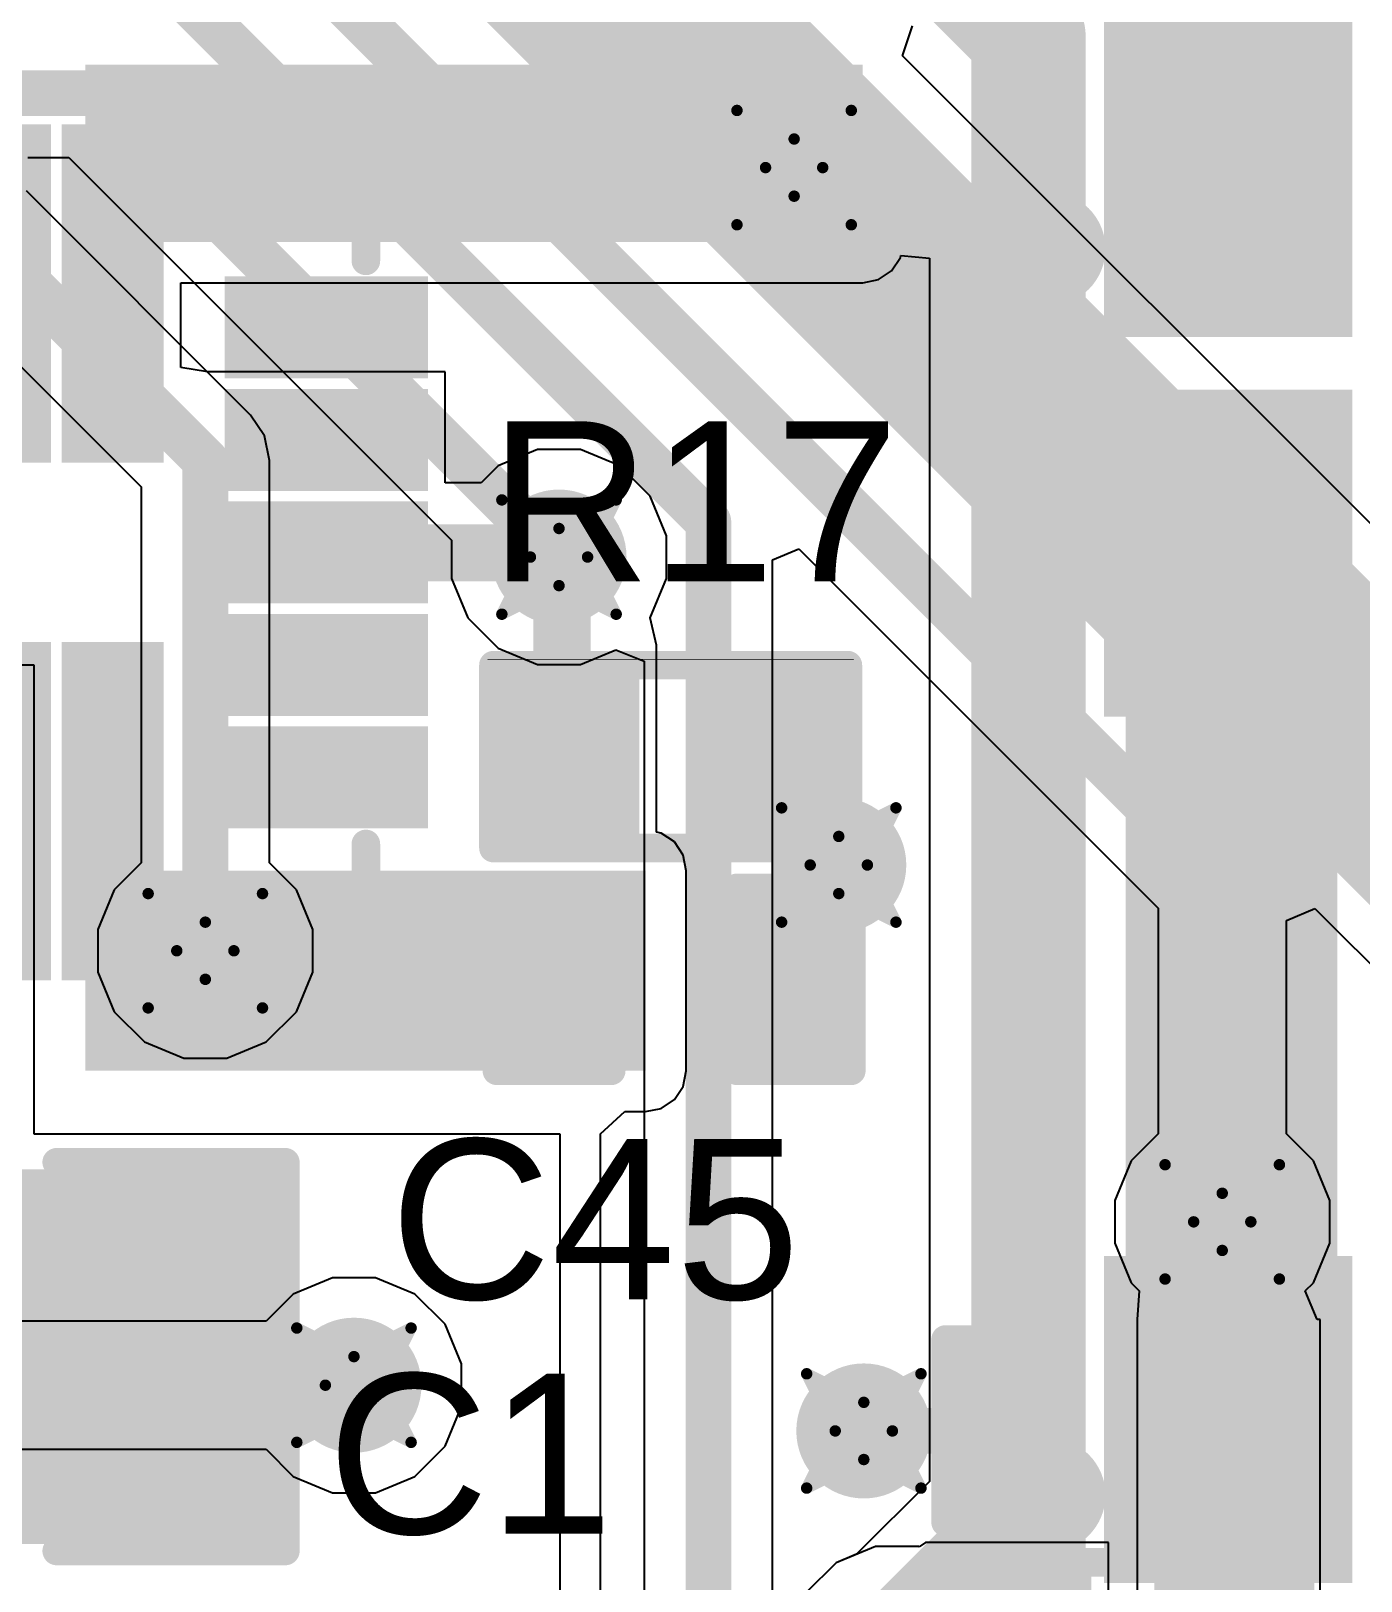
# Model space of a CAD drawing. Header units: inches. Extents: x -8 to 386, y -12 to 64.
# Drawn here: x 25.82 to 31.73, y 7.87 to 14.75 of the extents above; entities that cross this region are included whole.
import ezdxf

# ---------------------------------------------------------------- set-up
doc = ezdxf.new("R2010")
doc.units = ezdxf.units.IN
for name, color, linetype in [('Board_outline', 216, 'Continuous'), ('Bottom Layer', 5, 'Continuous'), ('Bottom Overlay', 54, 'Continuous'), ('Bottom Paste', 16, 'Continuous'), ('Bottom Solder', 6, 'Continuous'), ('Drill Drawing', 1, 'Continuous'), ('Top Layer', 1, 'Continuous'), ('Top Overlay', 2, 'Continuous'), ('Top Paste', 8, 'Continuous'), ('Top Solder', 216, 'Continuous'), ('Via Holes', 16, 'Continuous')]:
    doc.layers.add(name, color=color, linetype=linetype)
doc.styles.add('Arial', font='', dxfattribs={"height": 0.2})
doc.styles.get('Arial').set_extended_font_data('Arial')

msp = doc.modelspace()

# ---------------------------------------------------------------- hatches: boundary and pattern name
at = {"layer": 'Bottom Layer'}
h = msp.add_hatch(color=5, dxfattribs=at)
edge = h.paths.add_edge_path()
edge.add_arc((29.21, 14.1478), 0.3, 0, 360)
h = msp.add_hatch(color=5, dxfattribs=at)
edge = h.paths.add_edge_path()
edge.add_arc((28.1653, 12.4173), 0.3, 0, 360)
h = msp.add_hatch(color=5, dxfattribs=at)
edge = h.paths.add_edge_path()
edge.add_arc((29.4084, 11.049), 0.3, 0, 360)
h = msp.add_hatch(color=5, dxfattribs=at)
edge = h.paths.add_edge_path()
edge.add_arc((26.5938, 10.668), 0.3, 0, 360)
h = msp.add_hatch(color=5, dxfattribs=at)
edge = h.paths.add_edge_path()
edge.add_arc((31.1122, 9.4634), 0.3, 0, 360)
h = msp.add_hatch(color=5, dxfattribs=at)
edge = h.paths.add_edge_path()
edge.add_arc((27.2542, 8.7376), 0.3, 0, 360)
h = msp.add_hatch(color=5, dxfattribs=at)
edge = h.paths.add_edge_path()
edge.add_arc((29.5196, 8.5344), 0.3, 0, 360)
for points in [[(29.972, 8.2169), (29.972, 8.8519), (30.4292, 8.8519), (30.4292, 8.2169)], [(30.9118, 8.2169), (30.9118, 8.8519), (31.369, 8.8519), (31.369, 8.2169)]]:
    msp.add_hatch(color=5, dxfattribs=at).paths.add_polyline_path(points)
at = {"layer": 'Bottom Paste'}
for points in [[(29.972, 8.2169), (29.972, 8.8519), (30.4292, 8.8519), (30.4292, 8.2169)], [(30.9118, 8.2169), (30.9118, 8.8519), (31.369, 8.8519), (31.369, 8.2169)]]:
    msp.add_hatch(color=16, dxfattribs=at).paths.add_polyline_path(points)
at = {"layer": 'Bottom Solder'}
for points in [[(29.912, 8.1569), (29.912, 8.9119), (30.4892, 8.9119), (30.4892, 8.1569)], [(30.8518, 8.1569), (30.8518, 8.9119), (31.429, 8.9119), (31.429, 8.1569)], [(29.8704, 7.1247), (29.8704, 7.9629), (30.5308, 7.9629), (30.5308, 7.1247)], [(30.8102, 7.1247), (30.8102, 7.9629), (31.4706, 7.9629), (31.4706, 7.1247)]]:
    msp.add_hatch(color=6, dxfattribs=at).paths.add_polyline_path(points)
at = {"layer": 'Top Layer'}
for points in [[(30.6832, 13.4874), (31.623, 13.4874), (31.623, 18.5928), (30.6832, 18.5928)], [(30.689, 13.4974), (30.689, 14.7474), (31.589, 14.7474), (31.589, 13.4974)], [(26.0604, 13.8176), (29.5148, 13.8176), (29.5148, 14.605), (26.0604, 14.605)], [(26.0566, 12.938), (26.0566, 14.238), (26.3066, 14.238), (26.3066, 12.938)], [(27.4816, 13.313), (26.7816, 13.313), (26.7816, 13.563), (27.4816, 13.563)], [(27.4816, 12.813), (26.7816, 12.813), (26.7816, 13.063), (27.4816, 13.063)], [(30.6832, 7.9248), (31.623, 7.9248), (31.623, 13.0556), (30.6832, 13.0556)], [(30.689, 11.8102), (30.689, 13.0602), (31.589, 13.0602), (31.589, 11.8102)], [(27.4816, 12.313), (26.7816, 12.313), (26.7816, 12.563), (27.4816, 12.563)], [(27.4816, 11.813), (26.7816, 11.813), (26.7816, 12.063), (27.4816, 12.063)], [(26.0566, 10.638), (26.0566, 11.938), (26.3066, 11.938), (26.3066, 10.638)], [(28.4201, 11.8481), (28.4201, 11.2131), (27.9629, 11.2131), (27.9629, 11.8481)], [(29.3599, 11.8481), (29.3599, 11.2131), (28.9027, 11.2131), (28.9027, 11.8481)], [(27.4816, 11.313), (26.7816, 11.313), (26.7816, 11.563), (27.4816, 11.563)], [(26.0604, 10.1346), (28.5496, 10.1346), (28.5496, 11.0236), (26.0604, 11.0236)], [(27.9781, 10.2235), (27.9781, 10.8585), (28.4353, 10.8585), (28.4353, 10.2235)], [(28.9179, 10.2235), (28.9179, 10.8585), (29.3751, 10.8585), (29.3751, 10.2235)], [(26.8478, 8.1026), (25.8318, 8.1026), (25.8318, 9.6266), (26.8478, 9.6266)], [(30.689, 7.9602), (30.689, 9.2102), (31.589, 9.2102), (31.589, 7.9602)]]:
    msp.add_hatch(color=1, dxfattribs=at).paths.add_polyline_path(points)
h = msp.add_hatch(color=1, dxfattribs=at)
edge = h.paths.add_edge_path()
edge.add_arc((29.21, 14.1478), 0.3, 0, 360)
h = msp.add_hatch(color=1, dxfattribs=at)
edge = h.paths.add_edge_path()
edge.add_arc((28.1653, 12.4173), 0.3, 0, 360)
h = msp.add_hatch(color=1, dxfattribs=at)
edge = h.paths.add_edge_path()
edge.add_arc((29.4084, 11.049), 0.3, 0, 360)
h = msp.add_hatch(color=1, dxfattribs=at)
edge = h.paths.add_edge_path()
edge.add_arc((26.5938, 10.668), 0.3, 0, 360)
h = msp.add_hatch(color=1, dxfattribs=at)
edge = h.paths.add_edge_path()
edge.add_arc((31.1122, 9.4634), 0.3, 0, 360)
h = msp.add_hatch(color=1, dxfattribs=at)
edge = h.paths.add_edge_path()
edge.add_arc((27.2542, 8.7376), 0.3, 0, 360)
h = msp.add_hatch(color=1, dxfattribs=at)
edge = h.paths.add_edge_path()
edge.add_arc((29.5196, 8.5344), 0.3, 0, 360)
at = {"layer": 'Top Paste'}
for points in [[(30.689, 13.4974), (30.689, 14.7474), (31.589, 14.7474), (31.589, 13.4974)], [(26.0566, 12.938), (26.0566, 14.238), (26.3066, 14.238), (26.3066, 12.938)], [(27.4816, 13.313), (26.7816, 13.313), (26.7816, 13.563), (27.4816, 13.563)], [(27.4816, 12.813), (26.7816, 12.813), (26.7816, 13.063), (27.4816, 13.063)], [(30.689, 11.8102), (30.689, 13.0602), (31.589, 13.0602), (31.589, 11.8102)], [(27.4816, 12.313), (26.7816, 12.313), (26.7816, 12.563), (27.4816, 12.563)], [(27.4816, 11.813), (26.7816, 11.813), (26.7816, 12.063), (27.4816, 12.063)], [(26.0566, 10.638), (26.0566, 11.938), (26.3066, 11.938), (26.3066, 10.638)], [(28.4201, 11.8481), (28.4201, 11.2131), (27.9629, 11.2131), (27.9629, 11.8481)], [(29.3599, 11.8481), (29.3599, 11.2131), (28.9027, 11.2131), (28.9027, 11.8481)], [(27.4816, 11.313), (26.7816, 11.313), (26.7816, 11.563), (27.4816, 11.563)], [(27.9781, 10.2235), (27.9781, 10.8585), (28.4353, 10.8585), (28.4353, 10.2235)], [(28.9179, 10.2235), (28.9179, 10.8585), (29.3751, 10.8585), (29.3751, 10.2235)], [(26.8478, 8.1026), (25.8318, 8.1026), (25.8318, 9.6266), (26.8478, 9.6266)], [(30.689, 7.9602), (30.689, 9.2102), (31.589, 9.2102), (31.589, 7.9602)]]:
    msp.add_hatch(color=8, dxfattribs=at).paths.add_polyline_path(points)
at = {"layer": 'Top Solder'}
for points in [[(30.5874, 13.3958), (30.5874, 14.849), (31.6906, 14.849), (31.6906, 13.3958)], [(25.455, 12.8364), (25.455, 14.3396), (25.9082, 14.3396), (25.9082, 12.8364)], [(25.955, 12.8364), (25.955, 14.3396), (26.4082, 14.3396), (26.4082, 12.8364)], [(27.5832, 13.2114), (26.68, 13.2114), (26.68, 13.6646), (27.5832, 13.6646)], [(27.5832, 12.7114), (26.68, 12.7114), (26.68, 13.1646), (27.5832, 13.1646)], [(30.5874, 11.7086), (30.5874, 13.1618), (31.6906, 13.1618), (31.6906, 11.7086)], [(27.5832, 12.2114), (26.68, 12.2114), (26.68, 12.6646), (27.5832, 12.6646)], [(27.5832, 11.7114), (26.68, 11.7114), (26.68, 12.1646), (27.5832, 12.1646)], [(25.455, 10.5364), (25.455, 12.0396), (25.9082, 12.0396), (25.9082, 10.5364)], [(25.955, 10.5364), (25.955, 12.0396), (26.4082, 12.0396), (26.4082, 10.5364)], [(28.5217, 11.9497), (28.5217, 11.1115), (27.8613, 11.1115), (27.8613, 11.9497)], [(29.4615, 11.9497), (29.4615, 11.1115), (28.8011, 11.1115), (28.8011, 11.9497)], [(27.5832, 11.2114), (26.68, 11.2114), (26.68, 11.6646), (27.5832, 11.6646)], [(27.9181, 10.1635), (27.9181, 10.9185), (28.4953, 10.9185), (28.4953, 10.1635)], [(28.8579, 10.1635), (28.8579, 10.9185), (29.4351, 10.9185), (29.4351, 10.1635)], [(26.9178, 8.0326), (25.7618, 8.0326), (25.7618, 9.6966), (26.9178, 9.6966)], [(30.5874, 7.8586), (30.5874, 9.3118), (31.6906, 9.3118), (31.6906, 7.8586)]]:
    msp.add_hatch(color=216, dxfattribs=at).paths.add_polyline_path(points)
at = {"layer": 'Via Holes'}
h = msp.add_hatch(color=7, dxfattribs=at)
edge = h.paths.add_edge_path()
edge.add_arc((29.21, 14.1478), 0.15, 0, 360)
h = msp.add_hatch(color=7, dxfattribs=at)
edge = h.paths.add_edge_path()
edge.add_arc((28.1653, 12.4173), 0.15, 0, 360)
h = msp.add_hatch(color=7, dxfattribs=at)
edge = h.paths.add_edge_path()
edge.add_arc((29.4084, 11.049), 0.15, 0, 360)
h = msp.add_hatch(color=7, dxfattribs=at)
edge = h.paths.add_edge_path()
edge.add_arc((26.5938, 10.668), 0.15, 0, 360)
h = msp.add_hatch(color=7, dxfattribs=at)
edge = h.paths.add_edge_path()
edge.add_arc((31.1122, 9.4634), 0.15, 0, 360)
h = msp.add_hatch(color=7, dxfattribs=at)
edge = h.paths.add_edge_path()
edge.add_arc((27.2542, 8.7376), 0.15, 0, 360)
h = msp.add_hatch(color=7, dxfattribs=at)
edge = h.paths.add_edge_path()
edge.add_arc((29.5196, 8.5344), 0.15, 0, 360)

# ---------------------------------------------------------------- linework, layer by layer
at = {"layer": 'Board_outline'}
msp.add_lwpolyline([(37.5368, 13.3604, 0.254, 0.254, 1), (-7.4632, 13.3604, 0.254, 0.254, 1)], format="xyseb", close=True, dxfattribs=at)
at = {"layer": 'Bottom Layer'}
for p, q in [((29.6914, 14.6447), (29.7365, 14.7772)), ((29.6991, 14.6369), (29.6914, 14.6447)), ((33.1184, 11.2177), (29.6991, 14.6369)), ((29.6991, 14.6369), (29.6991, 14.6369)), ((25.8053, 14.1931), (25.9866, 14.1931)), ((25.9866, 14.1931), (27.6875, 12.4922)), ((26.7952, 13.0484), (25.7992, 14.0444)), ((25.4798, 13.5581), (26.3089, 12.729)), ((26.857, 12.956), (26.7952, 13.0484)), ((26.7952, 13.0484), (26.7952, 13.0484)), ((26.8787, 12.847), (26.857, 12.956)), ((26.8787, 11.0588), (26.8787, 12.847)), ((26.3089, 12.729), (26.3089, 11.0588)), ((27.6875, 12.4922), (27.6875, 12.3223)), ((29.1139, 12.4051), (29.2312, 12.4537)), ((29.1139, 7.7884), (29.1139, 12.4051)), ((29.2312, 12.4537), (30.8273, 10.8576)), ((27.6875, 12.3223), (27.7602, 12.1467)), ((27.7602, 12.1467), (27.8947, 12.0122)), ((27.8947, 12.0122), (28.0703, 11.9395)), ((28.2603, 11.9395), (28.4171, 12.0044)), ((28.4171, 12.0044), (28.5441, 11.9545)), ((28.0703, 11.9395), (28.2603, 11.9395)), ((28.5441, 11.9545), (28.5441, 6.9948)), ((26.3089, 11.0588), (26.1887, 10.9387)), ((26.9989, 10.9387), (26.8787, 11.0588)), ((26.1887, 10.9387), (26.116, 10.763)), ((27.0716, 10.763), (26.9989, 10.9387)), ((30.8273, 10.8576), (30.8273, 9.8542)), ((31.3971, 10.8029), (31.5241, 10.8555)), ((31.5241, 10.8555), (31.9375, 10.442)), ((26.116, 10.763), (26.116, 10.573)), ((27.0716, 10.573), (27.0716, 10.763)), ((31.3971, 9.8542), (31.3971, 10.8029)), ((26.116, 10.573), (26.1887, 10.3973)), ((26.9989, 10.3973), (27.0716, 10.573)), ((26.1887, 10.3973), (26.3231, 10.2629)), ((26.8645, 10.2629), (26.9989, 10.3973)), ((26.3231, 10.2629), (26.4988, 10.1902)), ((26.6888, 10.1902), (26.8645, 10.2629)), ((26.4988, 10.1902), (26.6888, 10.1902)), ((30.8273, 9.8542), (30.7071, 9.7341)), ((31.5173, 9.7341), (31.3971, 9.8542)), ((30.7071, 9.7341), (30.6344, 9.5584)), ((31.59, 9.5584), (31.5173, 9.7341)), ((30.6344, 9.5584), (30.6344, 9.3684)), ((31.59, 9.3684), (31.59, 9.5584)), ((30.6344, 9.3684), (30.7071, 9.1928)), ((31.5173, 9.1928), (31.59, 9.3684)), ((27.1592, 9.2154), (26.9835, 9.1427)), ((27.3492, 9.2154), (27.1592, 9.2154)), ((27.5249, 9.1427), (27.3492, 9.2154)), ((30.7071, 9.1928), (30.7432, 9.1567)), ((31.4812, 9.1567), (31.5173, 9.1928)), ((26.9835, 9.1427), (26.8634, 9.0225)), ((27.6593, 9.0083), (27.5249, 9.1427)), ((30.7432, 9.1567), (30.734, 9.0297)), ((31.5338, 9.0297), (31.4812, 9.1567)), ((26.8634, 9.0225), (24.6544, 9.0225)), ((30.734, 9.0297), (30.734, 9.0297)), ((30.734, 9.0297), (30.734, 8.0391)), ((31.5468, 9.0297), (31.5338, 9.0297)), ((31.5468, 8.0391), (31.5468, 9.0297)), ((27.732, 8.8326), (27.6593, 9.0083)), ((27.732, 8.6426), (27.732, 8.8326)), ((27.6593, 8.4669), (27.732, 8.6426)), ((24.5364, 8.4527), (26.8634, 8.4527)), ((26.8634, 8.4527), (26.9835, 8.3325)), ((27.5249, 8.3325), (27.6593, 8.4669)), ((26.9835, 8.3325), (27.1592, 8.2598)), ((27.3492, 8.2598), (27.5249, 8.3325)), ((27.1592, 8.2598), (27.3492, 8.2598)), ((29.5722, 8.0216), (29.3965, 7.9489)), ((29.7622, 8.0216), (29.5722, 8.0216)), ((29.7658, 8.0201), (29.7622, 8.0216)), ((29.7942, 8.0391), (29.7658, 8.0201)), ((30.607, 8.0391), (29.7942, 8.0391)), ((29.7942, 8.0391), (29.7942, 8.0391)), ((30.607, 7.0485), (30.607, 8.0391)), ((30.734, 8.0391), (30.734, 7.0485)), ((31.5468, 7.0485), (31.5468, 8.0391)), ((29.3965, 7.9489), (29.2621, 7.8144))]:
    msp.add_line(p, q, dxfattribs=at)
for points in [[(26.8986, 16.4592, 1.016, 1.016, 0), (29.21, 14.1478, 1.016, 1.016, 0)], [(26.3398, 15.748, 0.2032, 0.2032, 0), (31.1122, 10.9756, 0.2032, 0.2032, 0)], [(26.3398, 15.0622, 0.2032, 0.2032, 0), (28.829, 12.573, 0.2032, 0.2032, 0)], [(29.21, 14.1478, 1.016, 1.016, 0), (32.6292, 10.7286, 1.016, 1.016, 0)], [(24.2203, 14.478, 0.2032, 0.2032, 0), (26.1046, 14.478, 0.2032, 0.2032, 0)], [(26.1046, 14.478, 0.2032, 0.2032, 0), (28.1653, 12.4173, 0.2032, 0.2032, 0)], [(25.5978, 13.843, 0.2032, 0.2032, 0), (26.5938, 12.847, 0.2032, 0.2032, 0)], [(26.5938, 10.668, 0.2032, 0.2032, 0), (26.5938, 12.847, 0.2032, 0.2032, 0)], [(28.829, 6.604, 0.2032, 0.2032, 0), (28.829, 12.573, 0.2032, 0.2032, 0)], [(31.1122, 9.4634, 0.2032, 0.2032, 0), (31.1122, 10.9756, 0.2032, 0.2032, 0)], [(31.1404, 8.5344, 0.2032, 0.2032, 0), (31.1404, 9.4634, 0.2032, 0.2032, 0)], [(24.5364, 8.7376, 0.2032, 0.2032, 0), (27.2542, 8.7376, 0.2032, 0.2032, 0)], [(29.5196, 8.5344, 0.2032, 0.2032, 0), (30.2006, 8.5344, 0.2032, 0.2032, 0)], [(31.1404, 7.5438, 0.2032, 0.2032, 0), (31.1404, 8.5344, 0.2032, 0.2032, 0)]]:
    msp.add_lwpolyline(points, format="xyseb", dxfattribs=at)
for points in [[(28.956, 14.1478, 0.508, 0.508, 1), (29.464, 14.1478, 0.508, 0.508, 1)], [(28.956, 14.1478, 0.508, 0.508, 1), (29.464, 14.1478, 0.508, 0.508, 1)], [(26.0538, 14.478, 0.1016, 0.1016, 1), (26.1554, 14.478, 0.1016, 0.1016, 1)], [(26.0538, 14.478, 0.1016, 0.1016, 1), (26.1554, 14.478, 0.1016, 0.1016, 1)], [(26.543, 12.847, 0.1016, 0.1016, 1), (26.6446, 12.847, 0.1016, 0.1016, 1)], [(26.543, 12.847, 0.1016, 0.1016, 1), (26.6446, 12.847, 0.1016, 0.1016, 1)], [(28.7782, 12.573, 0.1016, 0.1016, 1), (28.8798, 12.573, 0.1016, 0.1016, 1)], [(28.7782, 12.573, 0.1016, 0.1016, 1), (28.8798, 12.573, 0.1016, 0.1016, 1)], [(28.1145, 12.4173, 0.1016, 0.1016, 1), (28.2161, 12.4173, 0.1016, 0.1016, 1)], [(31.0614, 10.9756, 0.1016, 0.1016, 1), (31.163, 10.9756, 0.1016, 0.1016, 1)], [(31.0614, 10.9756, 0.1016, 0.1016, 1), (31.163, 10.9756, 0.1016, 0.1016, 1)], [(26.543, 10.668, 0.1016, 0.1016, 1), (26.6446, 10.668, 0.1016, 0.1016, 1)], [(31.0614, 9.4634, 0.1016, 0.1016, 1), (31.163, 9.4634, 0.1016, 0.1016, 1)], [(31.0896, 9.4634, 0.1016, 0.1016, 1), (31.1912, 9.4634, 0.1016, 0.1016, 1)], [(27.2034, 8.7376, 0.1016, 0.1016, 1), (27.305, 8.7376, 0.1016, 0.1016, 1)], [(29.4688, 8.5344, 0.1016, 0.1016, 1), (29.5704, 8.5344, 0.1016, 0.1016, 1)], [(30.1498, 8.5344, 0.1016, 0.1016, 1), (30.2514, 8.5344, 0.1016, 0.1016, 1)], [(31.0896, 8.5344, 0.1016, 0.1016, 1), (31.1912, 8.5344, 0.1016, 0.1016, 1)], [(31.0896, 8.5344, 0.1016, 0.1016, 1), (31.1912, 8.5344, 0.1016, 0.1016, 1)]]:
    msp.add_lwpolyline(points, format="xyseb", close=True, dxfattribs=at)
at = {"layer": 'Bottom Overlay'}
for points in [[(29.8831, 8.9408, 0.127, 0.127, 0), (30.3911, 8.9408, 0.127, 0.127, 0)], [(29.8831, 8.128, 0.127, 0.127, 0), (29.8831, 8.9408, 0.127, 0.127, 0)], [(30.9499, 8.9408, 0.127, 0.127, 0), (31.4579, 8.9408, 0.127, 0.127, 0)], [(31.4579, 8.128, 0.127, 0.127, 0), (31.4579, 8.9408, 0.127, 0.127, 0)], [(29.8831, 8.128, 0.127, 0.127, 0), (30.3911, 8.128, 0.127, 0.127, 0)], [(30.9499, 8.128, 0.127, 0.127, 0), (31.4579, 8.128, 0.127, 0.127, 0)], [(29.8831, 7.9502, 0.127, 0.127, 0), (31.4579, 7.9502, 0.127, 0.127, 0)], [(29.8831, 7.1374, 0.127, 0.127, 0), (29.8831, 7.9502, 0.127, 0.127, 0)], [(31.4579, 7.1374, 0.127, 0.127, 0), (31.4579, 7.9502, 0.127, 0.127, 0)]]:
    msp.add_lwpolyline(points, format="xyseb", dxfattribs=at)
for points in [[(29.8514, 8.9408, 0.0635, 0.0635, 1), (29.9149, 8.9408, 0.0635, 0.0635, 1)], [(29.8514, 8.9408, 0.0635, 0.0635, 1), (29.9149, 8.9408, 0.0635, 0.0635, 1)], [(30.3593, 8.9408, 0.0635, 0.0635, 1), (30.4229, 8.9408, 0.0635, 0.0635, 1)], [(30.9182, 8.9408, 0.0635, 0.0635, 1), (30.9816, 8.9408, 0.0635, 0.0635, 1)], [(31.4261, 8.9408, 0.0635, 0.0635, 1), (31.4897, 8.9408, 0.0635, 0.0635, 1)], [(31.4261, 8.9408, 0.0635, 0.0635, 1), (31.4897, 8.9408, 0.0635, 0.0635, 1)], [(29.8514, 8.128, 0.0635, 0.0635, 1), (29.9149, 8.128, 0.0635, 0.0635, 1)], [(29.8514, 8.128, 0.0635, 0.0635, 1), (29.9149, 8.128, 0.0635, 0.0635, 1)], [(30.3593, 8.128, 0.0635, 0.0635, 1), (30.4229, 8.128, 0.0635, 0.0635, 1)], [(30.9182, 8.128, 0.0635, 0.0635, 1), (30.9816, 8.128, 0.0635, 0.0635, 1)], [(31.4261, 8.128, 0.0635, 0.0635, 1), (31.4897, 8.128, 0.0635, 0.0635, 1)], [(31.4261, 8.128, 0.0635, 0.0635, 1), (31.4897, 8.128, 0.0635, 0.0635, 1)], [(29.8514, 7.9502, 0.0635, 0.0635, 1), (29.9149, 7.9502, 0.0635, 0.0635, 1)], [(29.8514, 7.9502, 0.0635, 0.0635, 1), (29.9149, 7.9502, 0.0635, 0.0635, 1)], [(31.4261, 7.9502, 0.0635, 0.0635, 1), (31.4897, 7.9502, 0.0635, 0.0635, 1)], [(31.4261, 7.9502, 0.0635, 0.0635, 1), (31.4897, 7.9502, 0.0635, 0.0635, 1)]]:
    msp.add_lwpolyline(points, format="xyseb", close=True, dxfattribs=at)
at = {"layer": 'Drill Drawing'}
for points in [[(28.956, 14.4018, 0.0508, 0.0508, 0), (29.21, 14.2748, 0.0508, 0.0508, 0)], [(28.956, 14.4018, 0.0508, 0.0508, 0), (29.083, 14.1478, 0.0508, 0.0508, 0)], [(29.21, 14.2748, 0.0508, 0.0508, 0), (29.464, 14.4018, 0.0508, 0.0508, 0)], [(29.337, 14.1478, 0.0508, 0.0508, 0), (29.464, 14.4018, 0.0508, 0.0508, 0)], [(28.956, 13.8938, 0.0508, 0.0508, 0), (29.083, 14.1478, 0.0508, 0.0508, 0)], [(29.337, 14.1478, 0.0508, 0.0508, 0), (29.464, 13.8938, 0.0508, 0.0508, 0)], [(28.956, 13.8938, 0.0508, 0.0508, 0), (29.21, 14.0208, 0.0508, 0.0508, 0)], [(29.21, 14.0208, 0.0508, 0.0508, 0), (29.464, 13.8938, 0.0508, 0.0508, 0)], [(27.9113, 12.6713, 0.0508, 0.0508, 0), (28.1653, 12.5443, 0.0508, 0.0508, 0)], [(27.9113, 12.6713, 0.0508, 0.0508, 0), (28.0383, 12.4173, 0.0508, 0.0508, 0)], [(28.1653, 12.5443, 0.0508, 0.0508, 0), (28.4193, 12.6713, 0.0508, 0.0508, 0)], [(28.2923, 12.4173, 0.0508, 0.0508, 0), (28.4193, 12.6713, 0.0508, 0.0508, 0)], [(27.9113, 12.1633, 0.0508, 0.0508, 0), (28.0383, 12.4173, 0.0508, 0.0508, 0)], [(28.2923, 12.4173, 0.0508, 0.0508, 0), (28.4193, 12.1633, 0.0508, 0.0508, 0)], [(27.9113, 12.1633, 0.0508, 0.0508, 0), (28.1653, 12.2903, 0.0508, 0.0508, 0)], [(28.1653, 12.2903, 0.0508, 0.0508, 0), (28.4193, 12.1633, 0.0508, 0.0508, 0)], [(29.1544, 11.303, 0.0508, 0.0508, 0), (29.4084, 11.176, 0.0508, 0.0508, 0)], [(29.1544, 11.303, 0.0508, 0.0508, 0), (29.2814, 11.049, 0.0508, 0.0508, 0)], [(29.4084, 11.176, 0.0508, 0.0508, 0), (29.6624, 11.303, 0.0508, 0.0508, 0)], [(29.5354, 11.049, 0.0508, 0.0508, 0), (29.6624, 11.303, 0.0508, 0.0508, 0)], [(29.1544, 10.795, 0.0508, 0.0508, 0), (29.2814, 11.049, 0.0508, 0.0508, 0)], [(29.5354, 11.049, 0.0508, 0.0508, 0), (29.6624, 10.795, 0.0508, 0.0508, 0)], [(26.3398, 10.922, 0.0508, 0.0508, 0), (26.5938, 10.795, 0.0508, 0.0508, 0)], [(26.3398, 10.922, 0.0508, 0.0508, 0), (26.4668, 10.668, 0.0508, 0.0508, 0)], [(26.5938, 10.795, 0.0508, 0.0508, 0), (26.8478, 10.922, 0.0508, 0.0508, 0)], [(26.7208, 10.668, 0.0508, 0.0508, 0), (26.8478, 10.922, 0.0508, 0.0508, 0)], [(29.1544, 10.795, 0.0508, 0.0508, 0), (29.4084, 10.922, 0.0508, 0.0508, 0)], [(29.4084, 10.922, 0.0508, 0.0508, 0), (29.6624, 10.795, 0.0508, 0.0508, 0)], [(26.3398, 10.414, 0.0508, 0.0508, 0), (26.4668, 10.668, 0.0508, 0.0508, 0)], [(26.7208, 10.668, 0.0508, 0.0508, 0), (26.8478, 10.414, 0.0508, 0.0508, 0)], [(26.3398, 10.414, 0.0508, 0.0508, 0), (26.5938, 10.541, 0.0508, 0.0508, 0)], [(26.5938, 10.541, 0.0508, 0.0508, 0), (26.8478, 10.414, 0.0508, 0.0508, 0)], [(30.8582, 9.7174, 0.0508, 0.0508, 0), (31.1122, 9.5904, 0.0508, 0.0508, 0)], [(30.8582, 9.7174, 0.0508, 0.0508, 0), (30.9852, 9.4634, 0.0508, 0.0508, 0)], [(31.1122, 9.5904, 0.0508, 0.0508, 0), (31.3662, 9.7174, 0.0508, 0.0508, 0)], [(31.2392, 9.4634, 0.0508, 0.0508, 0), (31.3662, 9.7174, 0.0508, 0.0508, 0)], [(30.8582, 9.2094, 0.0508, 0.0508, 0), (30.9852, 9.4634, 0.0508, 0.0508, 0)], [(31.2392, 9.4634, 0.0508, 0.0508, 0), (31.3662, 9.2094, 0.0508, 0.0508, 0)], [(30.8582, 9.2094, 0.0508, 0.0508, 0), (31.1122, 9.3364, 0.0508, 0.0508, 0)], [(31.1122, 9.3364, 0.0508, 0.0508, 0), (31.3662, 9.2094, 0.0508, 0.0508, 0)], [(27.0002, 8.9916, 0.0508, 0.0508, 0), (27.2542, 8.8646, 0.0508, 0.0508, 0)], [(27.0002, 8.9916, 0.0508, 0.0508, 0), (27.1272, 8.7376, 0.0508, 0.0508, 0)], [(27.2542, 8.8646, 0.0508, 0.0508, 0), (27.5082, 8.9916, 0.0508, 0.0508, 0)], [(27.3812, 8.7376, 0.0508, 0.0508, 0), (27.5082, 8.9916, 0.0508, 0.0508, 0)], [(27.0002, 8.4836, 0.0508, 0.0508, 0), (27.1272, 8.7376, 0.0508, 0.0508, 0)], [(27.3812, 8.7376, 0.0508, 0.0508, 0), (27.5082, 8.4836, 0.0508, 0.0508, 0)], [(29.2656, 8.7884, 0.0508, 0.0508, 0), (29.5196, 8.6614, 0.0508, 0.0508, 0)], [(29.2656, 8.7884, 0.0508, 0.0508, 0), (29.3926, 8.5344, 0.0508, 0.0508, 0)], [(29.5196, 8.6614, 0.0508, 0.0508, 0), (29.7736, 8.7884, 0.0508, 0.0508, 0)], [(29.6466, 8.5344, 0.0508, 0.0508, 0), (29.7736, 8.7884, 0.0508, 0.0508, 0)], [(27.0002, 8.4836, 0.0508, 0.0508, 0), (27.2542, 8.6106, 0.0508, 0.0508, 0)], [(27.2542, 8.6106, 0.0508, 0.0508, 0), (27.5082, 8.4836, 0.0508, 0.0508, 0)], [(29.2656, 8.2804, 0.0508, 0.0508, 0), (29.3926, 8.5344, 0.0508, 0.0508, 0)], [(29.6466, 8.5344, 0.0508, 0.0508, 0), (29.7736, 8.2804, 0.0508, 0.0508, 0)], [(29.2656, 8.2804, 0.0508, 0.0508, 0), (29.5196, 8.4074, 0.0508, 0.0508, 0)], [(29.5196, 8.4074, 0.0508, 0.0508, 0), (29.7736, 8.2804, 0.0508, 0.0508, 0)]]:
    msp.add_lwpolyline(points, format="xyseb", dxfattribs=at)
for points in [[(28.9433, 14.4018, 0.0254, 0.0254, 1), (28.9687, 14.4018, 0.0254, 0.0254, 1)], [(28.9433, 14.4018, 0.0254, 0.0254, 1), (28.9687, 14.4018, 0.0254, 0.0254, 1)], [(29.4513, 14.4018, 0.0254, 0.0254, 1), (29.4767, 14.4018, 0.0254, 0.0254, 1)], [(29.4513, 14.4018, 0.0254, 0.0254, 1), (29.4767, 14.4018, 0.0254, 0.0254, 1)], [(29.1973, 14.2748, 0.0254, 0.0254, 1), (29.2227, 14.2748, 0.0254, 0.0254, 1)], [(29.1973, 14.2748, 0.0254, 0.0254, 1), (29.2227, 14.2748, 0.0254, 0.0254, 1)], [(29.0703, 14.1478, 0.0254, 0.0254, 1), (29.0957, 14.1478, 0.0254, 0.0254, 1)], [(29.0703, 14.1478, 0.0254, 0.0254, 1), (29.0957, 14.1478, 0.0254, 0.0254, 1)], [(29.3243, 14.1478, 0.0254, 0.0254, 1), (29.3497, 14.1478, 0.0254, 0.0254, 1)], [(29.3243, 14.1478, 0.0254, 0.0254, 1), (29.3497, 14.1478, 0.0254, 0.0254, 1)], [(29.1973, 14.0208, 0.0254, 0.0254, 1), (29.2227, 14.0208, 0.0254, 0.0254, 1)], [(29.1973, 14.0208, 0.0254, 0.0254, 1), (29.2227, 14.0208, 0.0254, 0.0254, 1)], [(28.9433, 13.8938, 0.0254, 0.0254, 1), (28.9687, 13.8938, 0.0254, 0.0254, 1)], [(28.9433, 13.8938, 0.0254, 0.0254, 1), (28.9687, 13.8938, 0.0254, 0.0254, 1)], [(29.4513, 13.8938, 0.0254, 0.0254, 1), (29.4767, 13.8938, 0.0254, 0.0254, 1)], [(29.4513, 13.8938, 0.0254, 0.0254, 1), (29.4767, 13.8938, 0.0254, 0.0254, 1)], [(27.8986, 12.6713, 0.0254, 0.0254, 1), (27.924, 12.6713, 0.0254, 0.0254, 1)], [(27.8986, 12.6713, 0.0254, 0.0254, 1), (27.924, 12.6713, 0.0254, 0.0254, 1)], [(28.4066, 12.6713, 0.0254, 0.0254, 1), (28.432, 12.6713, 0.0254, 0.0254, 1)], [(28.4066, 12.6713, 0.0254, 0.0254, 1), (28.432, 12.6713, 0.0254, 0.0254, 1)], [(28.1526, 12.5443, 0.0254, 0.0254, 1), (28.178, 12.5443, 0.0254, 0.0254, 1)], [(28.1526, 12.5443, 0.0254, 0.0254, 1), (28.178, 12.5443, 0.0254, 0.0254, 1)], [(28.0256, 12.4173, 0.0254, 0.0254, 1), (28.051, 12.4173, 0.0254, 0.0254, 1)], [(28.0256, 12.4173, 0.0254, 0.0254, 1), (28.051, 12.4173, 0.0254, 0.0254, 1)], [(28.2796, 12.4173, 0.0254, 0.0254, 1), (28.305, 12.4173, 0.0254, 0.0254, 1)], [(28.2796, 12.4173, 0.0254, 0.0254, 1), (28.305, 12.4173, 0.0254, 0.0254, 1)], [(28.1526, 12.2903, 0.0254, 0.0254, 1), (28.178, 12.2903, 0.0254, 0.0254, 1)], [(28.1526, 12.2903, 0.0254, 0.0254, 1), (28.178, 12.2903, 0.0254, 0.0254, 1)], [(27.8986, 12.1633, 0.0254, 0.0254, 1), (27.924, 12.1633, 0.0254, 0.0254, 1)], [(27.8986, 12.1633, 0.0254, 0.0254, 1), (27.924, 12.1633, 0.0254, 0.0254, 1)], [(28.4066, 12.1633, 0.0254, 0.0254, 1), (28.432, 12.1633, 0.0254, 0.0254, 1)], [(28.4066, 12.1633, 0.0254, 0.0254, 1), (28.432, 12.1633, 0.0254, 0.0254, 1)], [(29.1417, 11.303, 0.0254, 0.0254, 1), (29.1671, 11.303, 0.0254, 0.0254, 1)], [(29.1417, 11.303, 0.0254, 0.0254, 1), (29.1671, 11.303, 0.0254, 0.0254, 1)], [(29.6497, 11.303, 0.0254, 0.0254, 1), (29.6751, 11.303, 0.0254, 0.0254, 1)], [(29.6497, 11.303, 0.0254, 0.0254, 1), (29.6751, 11.303, 0.0254, 0.0254, 1)], [(29.3957, 11.176, 0.0254, 0.0254, 1), (29.4211, 11.176, 0.0254, 0.0254, 1)], [(29.3957, 11.176, 0.0254, 0.0254, 1), (29.4211, 11.176, 0.0254, 0.0254, 1)], [(29.2687, 11.049, 0.0254, 0.0254, 1), (29.2941, 11.049, 0.0254, 0.0254, 1)], [(29.2687, 11.049, 0.0254, 0.0254, 1), (29.2941, 11.049, 0.0254, 0.0254, 1)], [(29.5227, 11.049, 0.0254, 0.0254, 1), (29.5481, 11.049, 0.0254, 0.0254, 1)], [(29.5227, 11.049, 0.0254, 0.0254, 1), (29.5481, 11.049, 0.0254, 0.0254, 1)], [(26.3271, 10.922, 0.0254, 0.0254, 1), (26.3525, 10.922, 0.0254, 0.0254, 1)], [(26.3271, 10.922, 0.0254, 0.0254, 1), (26.3525, 10.922, 0.0254, 0.0254, 1)], [(26.8351, 10.922, 0.0254, 0.0254, 1), (26.8605, 10.922, 0.0254, 0.0254, 1)], [(26.8351, 10.922, 0.0254, 0.0254, 1), (26.8605, 10.922, 0.0254, 0.0254, 1)], [(29.3957, 10.922, 0.0254, 0.0254, 1), (29.4211, 10.922, 0.0254, 0.0254, 1)], [(29.3957, 10.922, 0.0254, 0.0254, 1), (29.4211, 10.922, 0.0254, 0.0254, 1)], [(26.5811, 10.795, 0.0254, 0.0254, 1), (26.6065, 10.795, 0.0254, 0.0254, 1)], [(26.5811, 10.795, 0.0254, 0.0254, 1), (26.6065, 10.795, 0.0254, 0.0254, 1)], [(29.1417, 10.795, 0.0254, 0.0254, 1), (29.1671, 10.795, 0.0254, 0.0254, 1)], [(29.1417, 10.795, 0.0254, 0.0254, 1), (29.1671, 10.795, 0.0254, 0.0254, 1)], [(29.6497, 10.795, 0.0254, 0.0254, 1), (29.6751, 10.795, 0.0254, 0.0254, 1)], [(29.6497, 10.795, 0.0254, 0.0254, 1), (29.6751, 10.795, 0.0254, 0.0254, 1)], [(26.4541, 10.668, 0.0254, 0.0254, 1), (26.4795, 10.668, 0.0254, 0.0254, 1)], [(26.4541, 10.668, 0.0254, 0.0254, 1), (26.4795, 10.668, 0.0254, 0.0254, 1)], [(26.7081, 10.668, 0.0254, 0.0254, 1), (26.7335, 10.668, 0.0254, 0.0254, 1)], [(26.7081, 10.668, 0.0254, 0.0254, 1), (26.7335, 10.668, 0.0254, 0.0254, 1)], [(26.5811, 10.541, 0.0254, 0.0254, 1), (26.6065, 10.541, 0.0254, 0.0254, 1)], [(26.5811, 10.541, 0.0254, 0.0254, 1), (26.6065, 10.541, 0.0254, 0.0254, 1)], [(26.3271, 10.414, 0.0254, 0.0254, 1), (26.3525, 10.414, 0.0254, 0.0254, 1)], [(26.3271, 10.414, 0.0254, 0.0254, 1), (26.3525, 10.414, 0.0254, 0.0254, 1)], [(26.8351, 10.414, 0.0254, 0.0254, 1), (26.8605, 10.414, 0.0254, 0.0254, 1)], [(26.8351, 10.414, 0.0254, 0.0254, 1), (26.8605, 10.414, 0.0254, 0.0254, 1)], [(30.8455, 9.7174, 0.0254, 0.0254, 1), (30.8709, 9.7174, 0.0254, 0.0254, 1)], [(30.8455, 9.7174, 0.0254, 0.0254, 1), (30.8709, 9.7174, 0.0254, 0.0254, 1)], [(31.3535, 9.7174, 0.0254, 0.0254, 1), (31.3789, 9.7174, 0.0254, 0.0254, 1)], [(31.3535, 9.7174, 0.0254, 0.0254, 1), (31.3789, 9.7174, 0.0254, 0.0254, 1)], [(31.0995, 9.5904, 0.0254, 0.0254, 1), (31.1249, 9.5904, 0.0254, 0.0254, 1)], [(31.0995, 9.5904, 0.0254, 0.0254, 1), (31.1249, 9.5904, 0.0254, 0.0254, 1)], [(30.9725, 9.4634, 0.0254, 0.0254, 1), (30.9979, 9.4634, 0.0254, 0.0254, 1)], [(30.9725, 9.4634, 0.0254, 0.0254, 1), (30.9979, 9.4634, 0.0254, 0.0254, 1)], [(31.2265, 9.4634, 0.0254, 0.0254, 1), (31.2519, 9.4634, 0.0254, 0.0254, 1)], [(31.2265, 9.4634, 0.0254, 0.0254, 1), (31.2519, 9.4634, 0.0254, 0.0254, 1)], [(31.0995, 9.3364, 0.0254, 0.0254, 1), (31.1249, 9.3364, 0.0254, 0.0254, 1)], [(31.0995, 9.3364, 0.0254, 0.0254, 1), (31.1249, 9.3364, 0.0254, 0.0254, 1)], [(30.8455, 9.2094, 0.0254, 0.0254, 1), (30.8709, 9.2094, 0.0254, 0.0254, 1)], [(30.8455, 9.2094, 0.0254, 0.0254, 1), (30.8709, 9.2094, 0.0254, 0.0254, 1)], [(31.3535, 9.2094, 0.0254, 0.0254, 1), (31.3789, 9.2094, 0.0254, 0.0254, 1)], [(31.3535, 9.2094, 0.0254, 0.0254, 1), (31.3789, 9.2094, 0.0254, 0.0254, 1)], [(26.9875, 8.9916, 0.0254, 0.0254, 1), (27.0129, 8.9916, 0.0254, 0.0254, 1)], [(26.9875, 8.9916, 0.0254, 0.0254, 1), (27.0129, 8.9916, 0.0254, 0.0254, 1)], [(27.4955, 8.9916, 0.0254, 0.0254, 1), (27.5209, 8.9916, 0.0254, 0.0254, 1)], [(27.4955, 8.9916, 0.0254, 0.0254, 1), (27.5209, 8.9916, 0.0254, 0.0254, 1)], [(27.2415, 8.8646, 0.0254, 0.0254, 1), (27.2669, 8.8646, 0.0254, 0.0254, 1)], [(27.2415, 8.8646, 0.0254, 0.0254, 1), (27.2669, 8.8646, 0.0254, 0.0254, 1)], [(27.1145, 8.7376, 0.0254, 0.0254, 1), (27.1399, 8.7376, 0.0254, 0.0254, 1)], [(27.1145, 8.7376, 0.0254, 0.0254, 1), (27.1399, 8.7376, 0.0254, 0.0254, 1)], [(27.3685, 8.7376, 0.0254, 0.0254, 1), (27.3939, 8.7376, 0.0254, 0.0254, 1)], [(27.3685, 8.7376, 0.0254, 0.0254, 1), (27.3939, 8.7376, 0.0254, 0.0254, 1)], [(29.2529, 8.7884, 0.0254, 0.0254, 1), (29.2783, 8.7884, 0.0254, 0.0254, 1)], [(29.2529, 8.7884, 0.0254, 0.0254, 1), (29.2783, 8.7884, 0.0254, 0.0254, 1)], [(29.7609, 8.7884, 0.0254, 0.0254, 1), (29.7863, 8.7884, 0.0254, 0.0254, 1)], [(29.7609, 8.7884, 0.0254, 0.0254, 1), (29.7863, 8.7884, 0.0254, 0.0254, 1)], [(29.5069, 8.6614, 0.0254, 0.0254, 1), (29.5323, 8.6614, 0.0254, 0.0254, 1)], [(29.5069, 8.6614, 0.0254, 0.0254, 1), (29.5323, 8.6614, 0.0254, 0.0254, 1)], [(27.2415, 8.6106, 0.0254, 0.0254, 1), (27.2669, 8.6106, 0.0254, 0.0254, 1)], [(27.2415, 8.6106, 0.0254, 0.0254, 1), (27.2669, 8.6106, 0.0254, 0.0254, 1)], [(29.3799, 8.5344, 0.0254, 0.0254, 1), (29.4053, 8.5344, 0.0254, 0.0254, 1)], [(29.3799, 8.5344, 0.0254, 0.0254, 1), (29.4053, 8.5344, 0.0254, 0.0254, 1)], [(29.6339, 8.5344, 0.0254, 0.0254, 1), (29.6593, 8.5344, 0.0254, 0.0254, 1)], [(29.6339, 8.5344, 0.0254, 0.0254, 1), (29.6593, 8.5344, 0.0254, 0.0254, 1)], [(26.9875, 8.4836, 0.0254, 0.0254, 1), (27.0129, 8.4836, 0.0254, 0.0254, 1)], [(26.9875, 8.4836, 0.0254, 0.0254, 1), (27.0129, 8.4836, 0.0254, 0.0254, 1)], [(27.4955, 8.4836, 0.0254, 0.0254, 1), (27.5209, 8.4836, 0.0254, 0.0254, 1)], [(27.4955, 8.4836, 0.0254, 0.0254, 1), (27.5209, 8.4836, 0.0254, 0.0254, 1)], [(29.5069, 8.4074, 0.0254, 0.0254, 1), (29.5323, 8.4074, 0.0254, 0.0254, 1)], [(29.5069, 8.4074, 0.0254, 0.0254, 1), (29.5323, 8.4074, 0.0254, 0.0254, 1)], [(29.2529, 8.2804, 0.0254, 0.0254, 1), (29.2783, 8.2804, 0.0254, 0.0254, 1)], [(29.2529, 8.2804, 0.0254, 0.0254, 1), (29.2783, 8.2804, 0.0254, 0.0254, 1)], [(29.7609, 8.2804, 0.0254, 0.0254, 1), (29.7863, 8.2804, 0.0254, 0.0254, 1)], [(29.7609, 8.2804, 0.0254, 0.0254, 1), (29.7863, 8.2804, 0.0254, 0.0254, 1)]]:
    msp.add_lwpolyline(points, format="xyseb", close=True, dxfattribs=at)
at = {"layer": 'Top Layer'}
for p, q in [((29.643, 13.6894), (29.6823, 13.7482)), ((29.6823, 13.7482), (29.6841, 13.7576)), ((29.6841, 13.7576), (29.8111, 13.7451)), ((29.8111, 13.7451), (29.8111, 8.3104)), ((29.5148, 13.6363), (29.5842, 13.6501)), ((29.5842, 13.6501), (29.643, 13.6894)), ((26.4844, 13.2591), (26.4844, 13.6363)), ((26.4844, 13.6363), (29.5148, 13.6363)), ((26.6038, 13.2408), (26.4844, 13.2591)), ((26.6114, 13.2408), (26.6038, 13.2408)), ((27.6594, 13.2408), (26.6114, 13.2408)), ((27.6594, 12.7468), (27.6594, 13.2408)), ((28.0703, 12.8951), (27.8947, 12.8224)), ((28.2603, 12.8951), (28.0703, 12.8951)), ((28.436, 12.8224), (28.2603, 12.8951)), ((27.8947, 12.8224), (27.8191, 12.7468)), ((28.5704, 12.688), (28.436, 12.8224)), ((27.8191, 12.7468), (27.6594, 12.7468)), ((28.6431, 12.5123), (28.5704, 12.688)), ((28.6431, 12.3223), (28.6431, 12.5123)), ((28.5704, 12.1467), (28.6431, 12.3223)), ((28.5979, 12.0259), (28.5704, 12.1467)), ((28.5979, 11.1953), (28.5979, 12.0259)), ((28.5979, 12.0259), (28.5979, 12.0259)), ((25.5016, 11.938), (25.8318, 11.938)), ((25.8318, 11.938), (25.8318, 9.8552)), ((28.619, 11.1911), (28.5979, 11.1953)), ((28.6778, 11.1518), (28.619, 11.1911)), ((28.7171, 11.093), (28.6778, 11.1518)), ((28.7309, 11.0236), (28.7171, 11.093)), ((28.7309, 10.1346), (28.7309, 11.0236)), ((28.7171, 10.0652), (28.7309, 10.1346)), ((28.6778, 10.0064), (28.7171, 10.0652)), ((28.619, 9.9671), (28.6778, 10.0064)), ((28.3499, 9.8552), (28.458, 9.9533)), ((28.458, 9.9533), (28.5496, 9.9533)), ((28.5496, 9.9533), (28.619, 9.9671)), ((25.8318, 9.8552), (28.1686, 9.8552)), ((28.1686, 9.8552), (28.1686, 2.8004)), ((28.3499, 6.9802), (28.3499, 9.8552)), ((29.8111, 8.3104), (29.4872, 7.9864)), ((29.3965, 7.9489), (29.2621, 7.8144)), ((29.4872, 7.9864), (29.3965, 7.9489))]:
    msp.add_line(p, q, dxfattribs=at)
for points in [[(29.6926, 15.2908, 0.508, 0.508, 0), (30.2514, 14.732, 0.508, 0.508, 0)], [(30.2514, 8.128, 0.508, 0.508, 0), (30.2514, 14.732, 0.508, 0.508, 0)], [(27.1316, 12.438, 0.254, 0.254, 0), (27.1336, 12.436, 0.254, 0.254, 0)], [(27.1336, 12.436, 0.254, 0.254, 0), (28.1466, 12.436, 0.254, 0.254, 0)], [(28.1466, 12.436, 0.254, 0.254, 0), (28.1653, 12.4173, 0.254, 0.254, 0)], [(28.1784, 12.4304, 0.254, 0.254, 0), (28.186, 12.438, 0.254, 0.254, 0)], [(28.1784, 11.5437, 0.254, 0.254, 0), (28.1784, 12.4304, 0.254, 0.254, 0)], [(28.1784, 11.5437, 0.254, 0.254, 0), (28.1915, 11.5306, 0.254, 0.254, 0)], [(26.1816, 11.0236, 0.254, 0.254, 0), (26.1816, 11.288, 0.254, 0.254, 0)], [(29.6672, 7.5438, 0.508, 0.508, 0), (30.2514, 8.128, 0.508, 0.508, 0)], [(30.2514, 2.5908, 0.508, 0.508, 0), (30.2514, 8.128, 0.508, 0.508, 0)]]:
    msp.add_lwpolyline(points, format="xyseb", dxfattribs=at)
for points in [[(30.1244, 14.732, 0.254, 0.254, 1), (30.3784, 14.732, 0.254, 0.254, 1)], [(30.1244, 14.732, 0.254, 0.254, 1), (30.3784, 14.732, 0.254, 0.254, 1)], [(27.0681, 12.438, 0.127, 0.127, 1), (27.1951, 12.438, 0.127, 0.127, 1)], [(27.0701, 12.436, 0.127, 0.127, 1), (27.1971, 12.436, 0.127, 0.127, 1)], [(27.0701, 12.436, 0.127, 0.127, 1), (27.1971, 12.436, 0.127, 0.127, 1)], [(28.0831, 12.436, 0.127, 0.127, 1), (28.2101, 12.436, 0.127, 0.127, 1)], [(28.0831, 12.436, 0.127, 0.127, 1), (28.2101, 12.436, 0.127, 0.127, 1)], [(28.1018, 12.4173, 0.127, 0.127, 1), (28.2288, 12.4173, 0.127, 0.127, 1)], [(28.1149, 12.4304, 0.127, 0.127, 1), (28.2419, 12.4304, 0.127, 0.127, 1)], [(28.1149, 12.4304, 0.127, 0.127, 1), (28.2419, 12.4304, 0.127, 0.127, 1)], [(28.1225, 12.438, 0.127, 0.127, 1), (28.2495, 12.438, 0.127, 0.127, 1)], [(28.1149, 11.5437, 0.127, 0.127, 1), (28.2419, 11.5437, 0.127, 0.127, 1)], [(28.1149, 11.5437, 0.127, 0.127, 1), (28.2419, 11.5437, 0.127, 0.127, 1)], [(28.128, 11.5306, 0.127, 0.127, 1), (28.255, 11.5306, 0.127, 0.127, 1)], [(26.1181, 11.288, 0.127, 0.127, 1), (26.2451, 11.288, 0.127, 0.127, 1)], [(26.1181, 11.0236, 0.127, 0.127, 1), (26.2451, 11.0236, 0.127, 0.127, 1)], [(30.1244, 8.128, 0.254, 0.254, 1), (30.3784, 8.128, 0.254, 0.254, 1)], [(30.1244, 8.128, 0.254, 0.254, 1), (30.3784, 8.128, 0.254, 0.254, 1)], [(30.1244, 8.128, 0.254, 0.254, 1), (30.3784, 8.128, 0.254, 0.254, 1)]]:
    msp.add_lwpolyline(points, format="xyseb", close=True, dxfattribs=at)
at = {"layer": 'Top Overlay'}
for points in [[(30.365, 17.7746, 0.127, 0.127, 0), (30.365, 14.3202, 0.127, 0.127, 0)], [(26.4436, 14.0636, 0.127, 0.127, 0), (27.3072, 14.0636, 0.127, 0.127, 0)], [(27.3072, 13.7334, 0.127, 0.127, 0), (27.3072, 14.0636, 0.127, 0.127, 0)], [(30.365, 12.2374, 0.127, 0.127, 0), (30.365, 8.783, 0.127, 0.127, 0)], [(27.874, 11.1242, 0.127, 0.127, 0), (27.874, 11.937, 0.127, 0.127, 0)], [(27.874, 11.937, 0.127, 0.127, 0), (29.4488, 11.937, 0.127, 0.127, 0)], [(29.4488, 11.1242, 0.127, 0.127, 0), (29.4488, 11.937, 0.127, 0.127, 0)], [(27.8486, 11.9624, 0.00323, 0.00323, 0), (29.4742, 11.9624, 0.00323, 0.00323, 0)], [(27.3072, 10.8124, 0.127, 0.127, 0), (27.3072, 11.1426, 0.127, 0.127, 0)], [(27.874, 11.1242, 0.127, 0.127, 0), (29.4488, 11.1242, 0.127, 0.127, 0)], [(27.8892, 10.9474, 0.127, 0.127, 0), (28.3972, 10.9474, 0.127, 0.127, 0)], [(27.8892, 10.1346, 0.127, 0.127, 0), (27.8892, 10.9474, 0.127, 0.127, 0)], [(28.956, 10.9474, 0.127, 0.127, 0), (29.464, 10.9474, 0.127, 0.127, 0)], [(29.464, 10.1346, 0.127, 0.127, 0), (29.464, 10.9474, 0.127, 0.127, 0)], [(26.4436, 10.8124, 0.127, 0.127, 0), (27.3072, 10.8124, 0.127, 0.127, 0)], [(27.8892, 10.1346, 0.127, 0.127, 0), (28.3972, 10.1346, 0.127, 0.127, 0)], [(28.956, 10.1346, 0.127, 0.127, 0), (29.464, 10.1346, 0.127, 0.127, 0)], [(25.9334, 9.7282, 0.127, 0.127, 0), (26.9494, 9.7282, 0.127, 0.127, 0)], [(26.9494, 8.001, 0.127, 0.127, 0), (26.9494, 9.7282, 0.127, 0.127, 0)], [(25.9334, 8.001, 0.127, 0.127, 0), (26.9494, 8.001, 0.127, 0.127, 0)]]:
    msp.add_lwpolyline(points, format="xyseb", dxfattribs=at)
for points in [[(30.3333, 14.3202, 0.0635, 0.0635, 1), (30.3968, 14.3202, 0.0635, 0.0635, 1)], [(26.4118, 14.0636, 0.0635, 0.0635, 1), (26.4753, 14.0636, 0.0635, 0.0635, 1)], [(27.2754, 14.0636, 0.0635, 0.0635, 1), (27.3389, 14.0636, 0.0635, 0.0635, 1)], [(27.2754, 14.0636, 0.0635, 0.0635, 1), (27.3389, 14.0636, 0.0635, 0.0635, 1)], [(30.4666, 13.7868, 0.254, 0.254, 1), (30.2126, 13.7868, 0.254, 0.254, 1)], [(30.1491, 13.7868, 0.127, 0.127, 1), (30.2761, 13.7868, 0.127, 0.127, 1)], [(30.4031, 13.7868, 0.127, 0.127, 1), (30.5301, 13.7868, 0.127, 0.127, 1)], [(27.2754, 13.7334, 0.0635, 0.0635, 1), (27.3389, 13.7334, 0.0635, 0.0635, 1)], [(30.3332, 12.2374, 0.0635, 0.0635, 1), (30.3967, 12.2374, 0.0635, 0.0635, 1)], [(27.8422, 11.937, 0.0635, 0.0635, 1), (27.9057, 11.937, 0.0635, 0.0635, 1)], [(27.8422, 11.937, 0.0635, 0.0635, 1), (27.9057, 11.937, 0.0635, 0.0635, 1)], [(29.417, 11.937, 0.0635, 0.0635, 1), (29.4805, 11.937, 0.0635, 0.0635, 1)], [(29.417, 11.937, 0.0635, 0.0635, 1), (29.4805, 11.937, 0.0635, 0.0635, 1)], [(27.8478, 11.9624, 0.00161, 0.00161, 1), (27.8494, 11.9624, 0.00161, 0.00161, 1)], [(29.4734, 11.9624, 0.00161, 0.00161, 1), (29.475, 11.9624, 0.00161, 0.00161, 1)], [(27.2754, 11.1426, 0.0635, 0.0635, 1), (27.3389, 11.1426, 0.0635, 0.0635, 1)], [(27.8422, 11.1242, 0.0635, 0.0635, 1), (27.9057, 11.1242, 0.0635, 0.0635, 1)], [(27.8422, 11.1242, 0.0635, 0.0635, 1), (27.9057, 11.1242, 0.0635, 0.0635, 1)], [(29.417, 11.1242, 0.0635, 0.0635, 1), (29.4805, 11.1242, 0.0635, 0.0635, 1)], [(29.417, 11.1242, 0.0635, 0.0635, 1), (29.4805, 11.1242, 0.0635, 0.0635, 1)], [(27.8575, 10.9474, 0.0635, 0.0635, 1), (27.921, 10.9474, 0.0635, 0.0635, 1)], [(27.8575, 10.9474, 0.0635, 0.0635, 1), (27.921, 10.9474, 0.0635, 0.0635, 1)], [(28.3654, 10.9474, 0.0635, 0.0635, 1), (28.429, 10.9474, 0.0635, 0.0635, 1)], [(28.9243, 10.9474, 0.0635, 0.0635, 1), (28.9877, 10.9474, 0.0635, 0.0635, 1)], [(29.4322, 10.9474, 0.0635, 0.0635, 1), (29.4957, 10.9474, 0.0635, 0.0635, 1)], [(29.4322, 10.9474, 0.0635, 0.0635, 1), (29.4957, 10.9474, 0.0635, 0.0635, 1)], [(26.4118, 10.8124, 0.0635, 0.0635, 1), (26.4753, 10.8124, 0.0635, 0.0635, 1)], [(27.2754, 10.8124, 0.0635, 0.0635, 1), (27.3389, 10.8124, 0.0635, 0.0635, 1)], [(27.2754, 10.8124, 0.0635, 0.0635, 1), (27.3389, 10.8124, 0.0635, 0.0635, 1)], [(27.8575, 10.1346, 0.0635, 0.0635, 1), (27.921, 10.1346, 0.0635, 0.0635, 1)], [(27.8575, 10.1346, 0.0635, 0.0635, 1), (27.921, 10.1346, 0.0635, 0.0635, 1)], [(28.3654, 10.1346, 0.0635, 0.0635, 1), (28.429, 10.1346, 0.0635, 0.0635, 1)], [(28.9243, 10.1346, 0.0635, 0.0635, 1), (28.9877, 10.1346, 0.0635, 0.0635, 1)], [(29.4322, 10.1346, 0.0635, 0.0635, 1), (29.4957, 10.1346, 0.0635, 0.0635, 1)], [(29.4322, 10.1346, 0.0635, 0.0635, 1), (29.4957, 10.1346, 0.0635, 0.0635, 1)], [(25.9017, 9.7282, 0.0635, 0.0635, 1), (25.9652, 9.7282, 0.0635, 0.0635, 1)], [(26.9176, 9.7282, 0.0635, 0.0635, 1), (26.9811, 9.7282, 0.0635, 0.0635, 1)], [(26.9176, 9.7282, 0.0635, 0.0635, 1), (26.9811, 9.7282, 0.0635, 0.0635, 1)], [(30.3333, 8.783, 0.0635, 0.0635, 1), (30.3968, 8.783, 0.0635, 0.0635, 1)], [(30.4666, 8.2496, 0.254, 0.254, 1), (30.2126, 8.2496, 0.254, 0.254, 1)], [(30.1491, 8.2496, 0.127, 0.127, 1), (30.2761, 8.2496, 0.127, 0.127, 1)], [(30.4031, 8.2496, 0.127, 0.127, 1), (30.5301, 8.2496, 0.127, 0.127, 1)], [(25.9017, 8.001, 0.0635, 0.0635, 1), (25.9652, 8.001, 0.0635, 0.0635, 1)], [(26.9176, 8.001, 0.0635, 0.0635, 1), (26.9811, 8.001, 0.0635, 0.0635, 1)], [(26.9176, 8.001, 0.0635, 0.0635, 1), (26.9811, 8.001, 0.0635, 0.0635, 1)]]:
    msp.add_lwpolyline(points, format="xyseb", close=True, dxfattribs=at)

# ---------------------------------------------------------------- texts
at = {"layer": 'Top Overlay', "style": 'Arial'}
for s, p in [('R17', (27.8547, 12.3097)), ('C45', (27.4136, 9.1197))]:
    msp.add_text(s, height=0.7112, dxfattribs=at).set_placement(p)
msp.add_text('C1', height=0.7112, rotation=360, dxfattribs=at).set_placement((27.1358, 8.0773))

doc.saveas('drawing.dxf')
